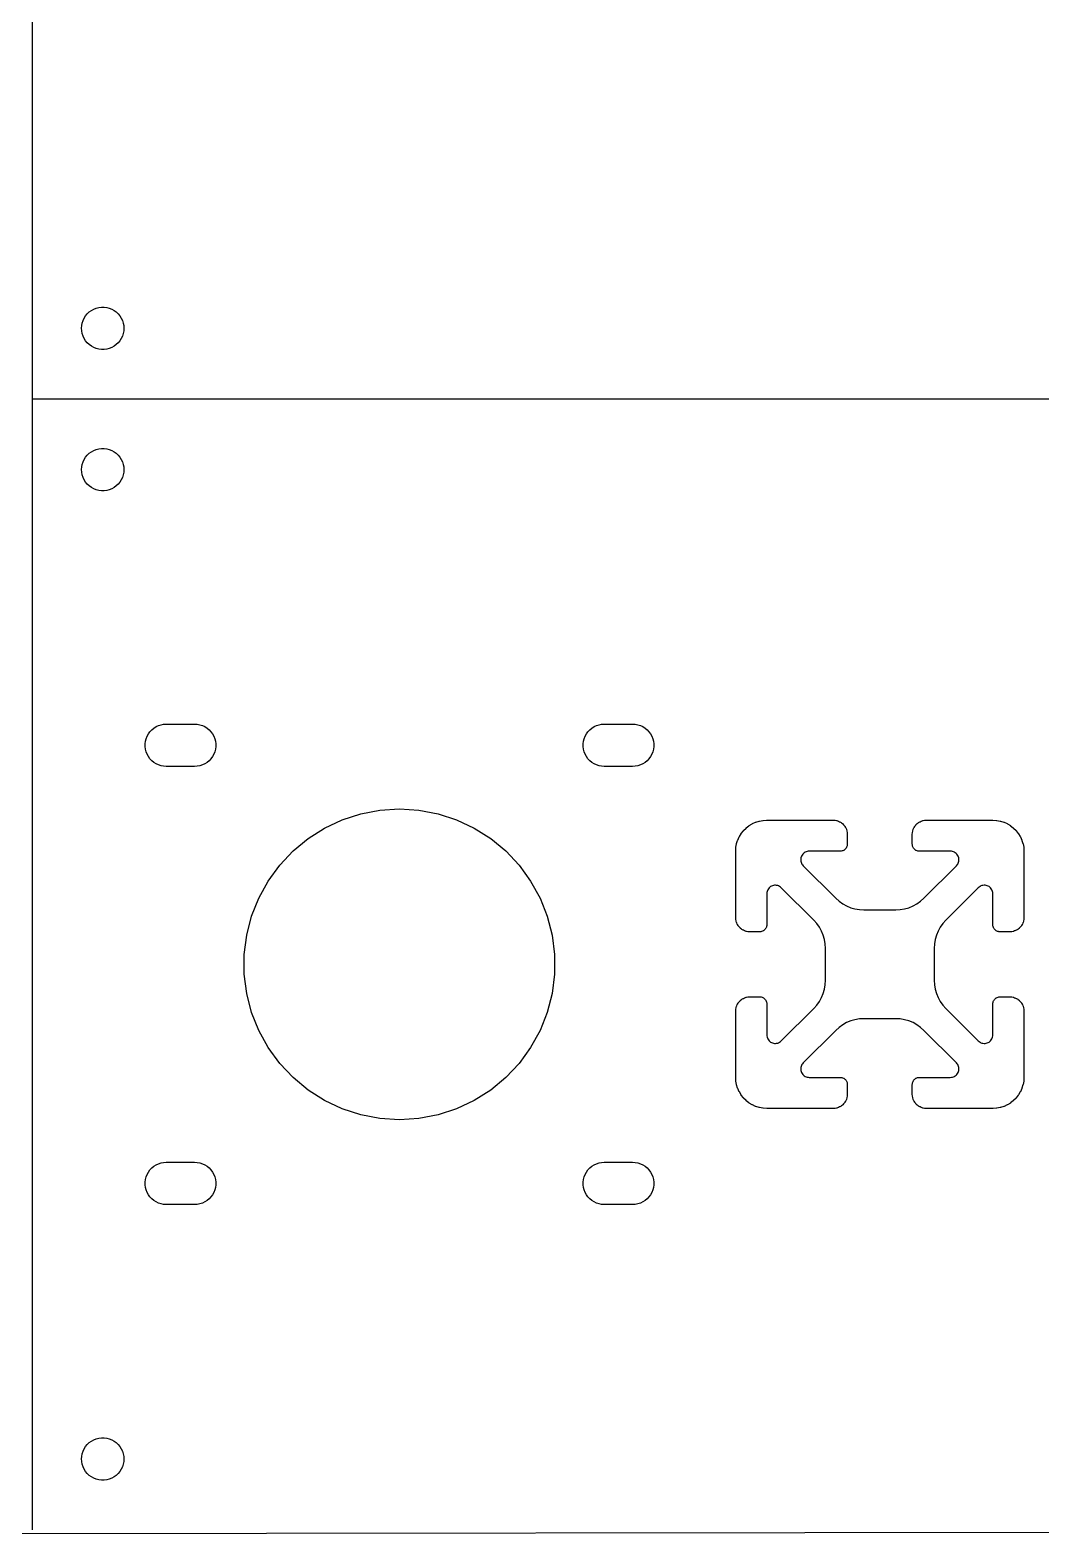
# Model space of a CAD drawing. Extents: x 0 to 490, y 0 to 241.
# Drawn here: x 148.3 to 219.8, y 1.2 to 107.6 of the extents above; entities that cross this region are included whole.
import ezdxf

# ---------------------------------------------------------------- set-up
doc = ezdxf.new("R2010")
doc.units = 0
doc.layers.add('LAYER_1', color=7, linetype='CONTINUOUS')

msp = doc.modelspace()

# ---------------------------------------------------------------- linework, layer by layer
at = {"layer": 'LAYER_1', "color": 7}
for p, q in [((148.423325, 241.478905), (148.423325, 1.478894)), ((152.108823, 87.201489), (152.209825, 87.360606)), ((152.209825, 87.360606), (152.329924, 87.505697)), ((152.329924, 87.505697), (152.467223, 87.6347)), ((152.467223, 87.6347), (152.619623, 87.745388)), ((152.619623, 87.745388), (152.784624, 87.836207)), ((152.784624, 87.836207), (152.959824, 87.905493)), ((152.959824, 87.905493), (153.142225, 87.952313)), ((153.142225, 87.952313), (153.329124, 87.97602)), ((153.329124, 87.975992), (153.517524, 87.975992)), ((153.517524, 87.975992), (153.704423, 87.952285)), ((153.704423, 87.952313), (153.886823, 87.905493)), ((153.886823, 87.905493), (154.062024, 87.836207)), ((154.062024, 87.836207), (154.227025, 87.745388)), ((154.227025, 87.745388), (154.379425, 87.6347)), ((154.379425, 87.6347), (154.516825, 87.505697)), ((154.516825, 87.505697), (154.636823, 87.360606)), ((154.636823, 87.360606), (154.737824, 87.201489)), ((151.923324, 86.478887), (151.935121, 86.666904)), ((151.935124, 86.290899), (151.923327, 86.478887)), ((151.935124, 86.666904), (151.970424, 86.851901)), ((151.970424, 86.105903), (151.935124, 86.290899)), ((151.970424, 86.851901), (152.028624, 87.031112)), ((152.028624, 87.031112), (152.108823, 87.201489)), ((154.737824, 87.201489), (154.818024, 87.031112)), ((154.818024, 87.031112), (154.876223, 86.851901)), ((154.876223, 86.851901), (154.911524, 86.666904)), ((154.911524, 86.290899), (154.876223, 86.105903)), ((154.911524, 86.666904), (154.923321, 86.478887)), ((154.923323, 86.478887), (154.911527, 86.290899)), ((152.028624, 85.926691), (151.970424, 86.105903)), ((152.108823, 85.756314), (152.028624, 85.926691)), ((152.209825, 85.597197), (152.108823, 85.756314)), ((152.329924, 85.452107), (152.209825, 85.597197)), ((152.467223, 85.323103), (152.329924, 85.452107)), ((152.619623, 85.212387), (152.467223, 85.323103)), ((152.784624, 85.121709), (152.619623, 85.212387)), ((152.959824, 85.052311), (152.784624, 85.121709)), ((154.062024, 85.121709), (153.886823, 85.052311)), ((154.227025, 85.212387), (154.062024, 85.121709)), ((154.379425, 85.323103), (154.227025, 85.212387)), ((154.516825, 85.452107), (154.379425, 85.323103)), ((154.636823, 85.597197), (154.516825, 85.452107)), ((154.737824, 85.756314), (154.636823, 85.597197)), ((154.818024, 85.926691), (154.737824, 85.756314)), ((154.876223, 86.105903), (154.818024, 85.926691)), ((153.142225, 85.00549), (152.959824, 85.052311)), ((153.329124, 84.981896), (153.142225, 85.005603)), ((153.517524, 84.981896), (153.329124, 84.981896)), ((153.704423, 85.00549), (153.517524, 84.981783)), ((153.886823, 85.052311), (153.704423, 85.00549)), ((148.423325, 81.478897), (388.423325, 81.478897)), ((152.467223, 77.634698), (152.619623, 77.745397)), ((152.619623, 77.745397), (152.784624, 77.836097)), ((152.784624, 77.836097), (152.959824, 77.905498)), ((152.959824, 77.905498), (153.142225, 77.952297)), ((153.142225, 77.952297), (153.329124, 77.97589)), ((153.329124, 77.975896), (153.517524, 77.975896)), ((153.517524, 77.975896), (153.704423, 77.952302)), ((153.704423, 77.952297), (153.886823, 77.905498)), ((153.886823, 77.905498), (154.062024, 77.836097)), ((154.062024, 77.836097), (154.227025, 77.745397)), ((154.227025, 77.745397), (154.379425, 77.634698)), ((151.923324, 76.478896), (151.935121, 76.666898)), ((151.935124, 76.666898), (151.970424, 76.851898)), ((151.970424, 76.851898), (152.028624, 77.031098)), ((152.028624, 77.031098), (152.108823, 77.201498)), ((152.108823, 77.201498), (152.209825, 77.360598)), ((152.209825, 77.360598), (152.329924, 77.505697)), ((152.329924, 77.505697), (152.467223, 77.634698)), ((154.379425, 77.634698), (154.516825, 77.505697)), ((154.516825, 77.505697), (154.636823, 77.360598)), ((154.636823, 77.360598), (154.737824, 77.201498)), ((154.737824, 77.201498), (154.818024, 77.031098)), ((154.818024, 77.031098), (154.876223, 76.851898)), ((154.876223, 76.851898), (154.911524, 76.666898)), ((154.911524, 76.666898), (154.923321, 76.478896)), ((151.935124, 76.290897), (151.923327, 76.478896)), ((151.970424, 76.105897), (151.935124, 76.290897)), ((152.028624, 75.926697), (151.970424, 76.105897)), ((152.108823, 75.756297), (152.028624, 75.926697)), ((152.209825, 75.597197), (152.108823, 75.756297)), ((152.329924, 75.452098), (152.209825, 75.597197)), ((154.636823, 75.597197), (154.516825, 75.452098)), ((154.737824, 75.756297), (154.636823, 75.597197)), ((154.818024, 75.926697), (154.737824, 75.756297)), ((154.876223, 76.105897), (154.818024, 75.926697)), ((154.911524, 76.290897), (154.876223, 76.105897)), ((154.923323, 76.478896), (154.911527, 76.290897)), ((152.467223, 75.323097), (152.329924, 75.452098)), ((152.619623, 75.212396), (152.467223, 75.323097)), ((152.784624, 75.121596), (152.619623, 75.212396)), ((152.959824, 75.052297), (152.784624, 75.121596)), ((153.142225, 75.005496), (152.959824, 75.052297)), ((153.329124, 74.981798), (153.142225, 75.005504)), ((153.517524, 74.981798), (153.329124, 74.981798)), ((153.704423, 75.005496), (153.517524, 74.981789)), ((153.886823, 75.052297), (153.704423, 75.005496)), ((154.062024, 75.121596), (153.886823, 75.052297)), ((154.227025, 75.212396), (154.062024, 75.121596)), ((154.379425, 75.323097), (154.227025, 75.212396)), ((154.516825, 75.452098), (154.379425, 75.323097)), ((156.496724, 57.442398), (156.566125, 57.617598)), ((156.566125, 57.617598), (156.656823, 57.782597)), ((156.656823, 57.782597), (156.767623, 57.934997)), ((156.767623, 57.934997), (156.896522, 58.072298)), ((156.896522, 58.072298), (157.041624, 58.192398)), ((157.041624, 58.192398), (157.200724, 58.293396)), ((157.200724, 58.293396), (157.371124, 58.373598)), ((157.371124, 58.373598), (157.550324, 58.431798)), ((157.550324, 58.431798), (157.735324, 58.467099)), ((157.735324, 58.467099), (157.923323, 58.478895)), ((157.923323, 58.478898), (159.923325, 58.478898)), ((159.923325, 58.478898), (160.111324, 58.467101)), ((160.111324, 58.467099), (160.296324, 58.431798)), ((160.296324, 58.431798), (160.475524, 58.373598)), ((160.475524, 58.373598), (160.645924, 58.293396)), ((160.645924, 58.293396), (160.805024, 58.192398)), ((160.805024, 58.192398), (160.950123, 58.072298)), ((160.950123, 58.072298), (161.079124, 57.934997)), ((161.079124, 57.934997), (161.189825, 57.782597)), ((161.189825, 57.782597), (161.280625, 57.617598)), ((161.280625, 57.617598), (161.349924, 57.442398)), ((187.496724, 57.442398), (187.566124, 57.617497)), ((187.566124, 57.617497), (187.656824, 57.782597)), ((187.656824, 57.782597), (187.767524, 57.934997)), ((187.767524, 57.934997), (187.896524, 58.072298)), ((187.896524, 58.072298), (188.041624, 58.192398)), ((188.041624, 58.192398), (188.200724, 58.293298)), ((188.200724, 58.293298), (188.371124, 58.373497)), ((188.371124, 58.373497), (188.550324, 58.431798)), ((188.550324, 58.431798), (188.735324, 58.466997)), ((188.735324, 58.466997), (188.923324, 58.478907)), ((188.923324, 58.478898), (190.923324, 58.478898)), ((190.923324, 58.478898), (191.111324, 58.466989)), ((191.111324, 58.466997), (191.296324, 58.431798)), ((191.296324, 58.431798), (191.475524, 58.373497)), ((191.475524, 58.373497), (191.645924, 58.293298)), ((191.645924, 58.293298), (191.805024, 58.192398)), ((191.805024, 58.192398), (191.950124, 58.072298)), ((191.950124, 58.072298), (192.079124, 57.934997)), ((192.079124, 57.934997), (192.189824, 57.782597)), ((192.189824, 57.782597), (192.280524, 57.617497)), ((192.280524, 57.617497), (192.349924, 57.442398)), ((156.426323, 57.073099), (156.449917, 57.259997)), ((156.426323, 56.884698), (156.426323, 57.073099)), ((156.449923, 56.697797), (156.426329, 56.884698)), ((156.449923, 57.259997), (156.496724, 57.442398)), ((156.496724, 56.515396), (156.449923, 56.697797)), ((156.566125, 56.340196), (156.496724, 56.515396)), ((161.349924, 56.515396), (161.280625, 56.340196)), ((161.349924, 57.442398), (161.396725, 57.259997)), ((161.396725, 56.697797), (161.349924, 56.515396)), ((161.420423, 56.884698), (161.396717, 56.697797)), ((161.396725, 57.259997), (161.420432, 57.073099)), ((161.420423, 57.073099), (161.420423, 56.884698)), ((187.426324, 57.073099), (187.449923, 57.259997)), ((187.426324, 56.884698), (187.426324, 57.073099)), ((187.449924, 56.697797), (187.426324, 56.884698)), ((187.449924, 57.259997), (187.496724, 57.442398)), ((187.496724, 56.515396), (187.449924, 56.697797)), ((187.566124, 56.340196), (187.496724, 56.515396)), ((192.349924, 56.515396), (192.280524, 56.340196)), ((192.349924, 57.442398), (192.396724, 57.259997)), ((192.396724, 56.697797), (192.349924, 56.515396)), ((192.396724, 57.259997), (192.420323, 57.073099)), ((192.420324, 56.884698), (192.396724, 56.697797)), ((192.420324, 57.073099), (192.420324, 56.884698)), ((156.656823, 56.175197), (156.566125, 56.340196)), ((156.767623, 56.022797), (156.656823, 56.175197)), ((156.896522, 55.885496), (156.767623, 56.022797)), ((157.041624, 55.765411), (156.896522, 55.885496)), ((157.200724, 55.664403), (157.041624, 55.765411)), ((157.371124, 55.584196), (157.200724, 55.664403)), ((157.550324, 55.526002), (157.371124, 55.584196)), ((157.735324, 55.490696), (157.550324, 55.526002)), ((157.923323, 55.478899), (157.735324, 55.490752)), ((159.923325, 55.478899), (157.923323, 55.478899)), ((160.111324, 55.490696), (159.923325, 55.478842)), ((160.296324, 55.526002), (160.111324, 55.490696)), ((160.475524, 55.584196), (160.296324, 55.526002)), ((160.645924, 55.664403), (160.475524, 55.584196)), ((160.805024, 55.765411), (160.645924, 55.664403)), ((160.950123, 55.885496), (160.805024, 55.765411)), ((161.079124, 56.022797), (160.950123, 55.885496)), ((161.189825, 56.175197), (161.079124, 56.022797)), ((161.280625, 56.340196), (161.189825, 56.175197)), ((187.656824, 56.175197), (187.566124, 56.340196)), ((187.767524, 56.022797), (187.656824, 56.175197)), ((187.896524, 55.885383), (187.767524, 56.022797)), ((188.041624, 55.765411), (187.896524, 55.885383)), ((188.200724, 55.664403), (188.041624, 55.765411)), ((188.371124, 55.584196), (188.200724, 55.664403)), ((188.550324, 55.526002), (188.371124, 55.584196)), ((188.735324, 55.490696), (188.550324, 55.526002)), ((188.923324, 55.478899), (188.735324, 55.490752)), ((190.923324, 55.478899), (188.923324, 55.478899)), ((191.111324, 55.490696), (190.923324, 55.478842)), ((191.296324, 55.526002), (191.111324, 55.490696)), ((191.475524, 55.584196), (191.296324, 55.526002)), ((191.645924, 55.664403), (191.475524, 55.584196)), ((191.805024, 55.765411), (191.645924, 55.664403)), ((191.950124, 55.885383), (191.805024, 55.765411)), ((192.079124, 56.022797), (191.950124, 55.885383)), ((192.189824, 56.175197), (192.079124, 56.022797)), ((192.280524, 56.340196), (192.189824, 56.175197)), ((171.687724, 52.133295), (173.044725, 52.392206)), ((173.044725, 52.392206), (174.423324, 52.478905)), ((174.423324, 52.478905), (175.802025, 52.392206)), ((175.802025, 52.392206), (177.158924, 52.133295)), ((167.957723, 50.378099), (169.124023, 51.118255)), ((169.124023, 51.118255), (170.374025, 51.706406)), ((170.374025, 51.706406), (171.687724, 52.133295)), ((177.158924, 52.133295), (178.472725, 51.706406)), ((178.472725, 51.706406), (179.722625, 51.118227)), ((179.722625, 51.118227), (180.888924, 50.378071)), ((198.784834, 50.946494), (198.955734, 51.11738)), ((198.955734, 51.11738), (198.974194, 51.133749)), ((198.974194, 51.133721), (199.164624, 51.282141)), ((199.164624, 51.282141), (199.183854, 51.295406)), ((199.183854, 51.295406), (199.389904, 51.420402)), ((199.389904, 51.420402), (199.411364, 51.431691)), ((199.411364, 51.431691), (199.632064, 51.531287)), ((199.632064, 51.531287), (199.655243, 51.540036)), ((199.655244, 51.540092), (199.885714, 51.61141)), ((199.885714, 51.61141), (199.908385, 51.617054)), ((199.908384, 51.616998), (200.145694, 51.660884)), ((200.145694, 51.660884), (200.169985, 51.663988)), ((200.169984, 51.663903), (200.411194, 51.678579)), ((200.411194, 51.678494), (205.123524, 51.678494)), ((205.123524, 51.678889), (205.232304, 51.67268)), ((205.232304, 51.672709), (205.256685, 51.669604)), ((205.256684, 51.669689), (205.351414, 51.652191)), ((205.351414, 51.652106), (205.373884, 51.646744)), ((205.373884, 51.646603), (205.465684, 51.618296)), ((205.465684, 51.618296), (205.488874, 51.609547)), ((205.488874, 51.609491), (205.577744, 51.569387)), ((205.577744, 51.569387), (205.599384, 51.558098)), ((205.599384, 51.558098), (205.681414, 51.508286)), ((205.681414, 51.508286), (205.700834, 51.494739)), ((205.700834, 51.494796), (205.777004, 51.435275)), ((205.777004, 51.435275), (205.795214, 51.419188)), ((205.795214, 51.41916), (205.863574, 51.350778)), ((205.863574, 51.350778), (205.879704, 51.332716)), ((205.879704, 51.332574), (205.939274, 51.256403)), ((205.939274, 51.256403), (205.952684, 51.236929)), ((205.952684, 51.236986), (206.002484, 51.154944)), ((206.002484, 51.154944), (206.013874, 51.133213)), ((206.013874, 51.133326), (206.053904, 51.044454)), ((210.792744, 51.044454), (210.832774, 51.133326)), ((210.832774, 51.133326), (210.844164, 51.155057)), ((210.844164, 51.154944), (210.893964, 51.236986)), ((210.893964, 51.236986), (210.907374, 51.256459)), ((210.907374, 51.256403), (210.966944, 51.332574)), ((210.966944, 51.332574), (210.983074, 51.350637)), ((210.983074, 51.350778), (211.051434, 51.41916)), ((211.051434, 51.41916), (211.069644, 51.435247)), ((211.069644, 51.435275), (211.145814, 51.494796)), ((211.145814, 51.494796), (211.165234, 51.508342)), ((211.165234, 51.508286), (211.247264, 51.558098)), ((211.247264, 51.558098), (211.268905, 51.569387)), ((211.268904, 51.569387), (211.357774, 51.609491)), ((211.357774, 51.609491), (211.380964, 51.61824)), ((211.380964, 51.618296), (211.472764, 51.646603)), ((211.472764, 51.646603), (211.495234, 51.651965)), ((211.495234, 51.652106), (211.589964, 51.669604)), ((211.589964, 51.669689), (211.614345, 51.672793)), ((211.614344, 51.672709), (211.711024, 51.678353)), ((211.711024, 51.678494), (216.423324, 51.678494)), ((216.423324, 51.678889), (216.676664, 51.663932)), ((216.676664, 51.663903), (216.700955, 51.660799)), ((216.700954, 51.660884), (216.938264, 51.616998)), ((216.938264, 51.616998), (216.960935, 51.611354)), ((216.960934, 51.61141), (217.191404, 51.540092)), ((217.191404, 51.540092), (217.214583, 51.531344)), ((217.214584, 51.531287), (217.435284, 51.431691)), ((217.435284, 51.431691), (217.456744, 51.420402)), ((217.456744, 51.420402), (217.662794, 51.295406)), ((217.662794, 51.295406), (217.682024, 51.282141)), ((217.682024, 51.282141), (217.872454, 51.133721)), ((217.872454, 51.133721), (217.890914, 51.117352)), ((217.890914, 51.11738), (218.061814, 50.946494)), ((166.893325, 49.497537), (167.957723, 50.378099)), ((180.888924, 50.378071), (181.953324, 49.497537)), ((198.285224, 49.993825), (198.290823, 50.016403)), ((198.290824, 50.016516), (198.362124, 50.246978)), ((198.362124, 50.246978), (198.370923, 50.270121)), ((198.370924, 50.270149), (198.470524, 50.490847)), ((198.470524, 50.490847), (198.481824, 50.512296)), ((198.481824, 50.512324), (198.606824, 50.718374)), ((198.606824, 50.718374), (198.620074, 50.737565)), ((198.620074, 50.737594), (198.768504, 50.928037)), ((198.768504, 50.928037), (198.784833, 50.946382)), ((206.053904, 51.044454), (206.062684, 51.021312)), ((206.062684, 51.021255), (206.091004, 50.929448)), ((206.091004, 50.929448), (206.096524, 50.90687)), ((206.096524, 50.906983), (206.114104, 50.81227)), ((206.114104, 50.81227), (206.117094, 50.787998)), ((206.117094, 50.787886), (206.122954, 50.691196)), ((206.122954, 50.691196), (206.123324, 49.978896)), ((210.723614, 49.968115), (210.723323, 50.679089)), ((210.723324, 50.679089), (210.729554, 50.787886)), ((210.729554, 50.787886), (210.732544, 50.812157)), ((210.732544, 50.81227), (210.750124, 50.906983)), ((210.750124, 50.906983), (210.755644, 50.929561)), ((210.755644, 50.929448), (210.783964, 51.021255)), ((210.783964, 51.021255), (210.792744, 51.044397)), ((218.061814, 50.946494), (218.078143, 50.92815)), ((218.078144, 50.928037), (218.226574, 50.737594)), ((218.226574, 50.737594), (218.239824, 50.718402)), ((218.239824, 50.718374), (218.364824, 50.512324)), ((218.364824, 50.512324), (218.376124, 50.490875)), ((218.376124, 50.490847), (218.475724, 50.270149)), ((218.475724, 50.270149), (218.484523, 50.247007)), ((218.484524, 50.246978), (218.555824, 50.016516)), ((218.555824, 50.016516), (218.561423, 49.993938)), ((165.947725, 48.490568), (166.893325, 49.497537)), ((181.953324, 49.497537), (182.898924, 48.49054)), ((198.223324, 49.478911), (198.238324, 49.732233)), ((198.223724, 44.76659), (198.223329, 49.478911)), ((198.238324, 49.732233), (198.241324, 49.756504)), ((198.241324, 49.756533), (198.285224, 49.993825)), ((202.840334, 49.002943), (202.830095, 48.929001)), ((202.859784, 49.073527), (202.840333, 49.002943)), ((202.888474, 49.141909), (202.859784, 49.073527)), ((202.925114, 49.207159), (202.888474, 49.141909)), ((202.969424, 49.265974), (202.925114, 49.207159)), ((203.020904, 49.319681), (202.969424, 49.265974)), ((203.079024, 49.366756), (203.020904, 49.319681)), ((203.142244, 49.406464), (203.079024, 49.366756)), ((203.209284, 49.437791), (203.142244, 49.406464)), ((203.280184, 49.460453), (203.209284, 49.437876)), ((203.353344, 49.474339), (203.280184, 49.46051)), ((203.433184, 49.479108), (203.353344, 49.47431)), ((205.634304, 49.47939), (203.433184, 49.47939)), ((205.670444, 49.481338), (205.634304, 49.478516)), ((205.697834, 49.484724), (205.670444, 49.481338)), ((205.753254, 49.496606), (205.697834, 49.484753)), ((205.810694, 49.515628), (205.753254, 49.496719)), ((205.843904, 49.530275), (205.810694, 49.5156)), ((205.867674, 49.542749), (205.843904, 49.530332)), ((205.915134, 49.573116), (205.867674, 49.542749)), ((205.944424, 49.595581), (205.915134, 49.573004)), ((205.989544, 49.638253), (205.944424, 49.595581)), ((206.027284, 49.683719), (205.989544, 49.638253)), ((206.042554, 49.705874), (206.027284, 49.68386)), ((206.072124, 49.758508), (206.042554, 49.705874)), ((206.094584, 49.812497), (206.072124, 49.758508)), ((206.111054, 49.86945), (206.094584, 49.812497)), ((206.117884, 49.905574), (206.111054, 49.86945)), ((206.121074, 49.93199), (206.117884, 49.905461)), ((206.123324, 49.978896), (206.121075, 49.93199)), ((210.725574, 49.93199), (210.723615, 49.968115)), ((210.728764, 49.905574), (210.725574, 49.932103)), ((210.741314, 49.846674), (210.728764, 49.905574)), ((210.759874, 49.791726), (210.741314, 49.846674)), ((210.785534, 49.737144), (210.759874, 49.791726)), ((210.804094, 49.705874), (210.785534, 49.737144)), ((210.819364, 49.683719), (210.804094, 49.705733)), ((210.857104, 49.638253), (210.819364, 49.683719)), ((210.902224, 49.595581), (210.857104, 49.638253)), ((210.948704, 49.56132), (210.902224, 49.595581)), ((210.978974, 49.542749), (210.948704, 49.561376)), ((211.002744, 49.530275), (210.978974, 49.542693)), ((211.058244, 49.507359), (211.002744, 49.530219)), ((211.113664, 49.491554), (211.058244, 49.507359)), ((211.148814, 49.484724), (211.113664, 49.491498)), ((211.176204, 49.481338), (211.148814, 49.484724)), ((211.223124, 49.479108), (211.176204, 49.48193)), ((213.413464, 49.479108), (211.223124, 49.479108)), ((213.493304, 49.474339), (213.413464, 49.479136)), ((213.566464, 49.460453), (213.493304, 49.474282)), ((213.637364, 49.437791), (213.566464, 49.460369)), ((213.704404, 49.406464), (213.637364, 49.437791)), ((213.767624, 49.366756), (213.704404, 49.406464)), ((213.825744, 49.319681), (213.767624, 49.366756)), ((213.877224, 49.265974), (213.825744, 49.319681)), ((213.921534, 49.207159), (213.877224, 49.265974)), ((213.958174, 49.141909), (213.921534, 49.207159)), ((213.986864, 49.073527), (213.958174, 49.141909)), ((214.006314, 49.002943), (213.986863, 49.073527)), ((214.016554, 48.929001), (214.006315, 49.002943)), ((218.561424, 49.993825), (218.605324, 49.756533)), ((218.605324, 49.756533), (218.608324, 49.732262)), ((218.608324, 49.732233), (218.622923, 49.491018)), ((218.622924, 49.491018), (218.623319, 44.778697)), ((165.135724, 47.372997), (165.947725, 48.490568)), ((182.898924, 48.49054), (183.710924, 47.372968)), ((202.828594, 48.853873), (202.835903, 48.7801)), ((202.830094, 48.929001), (202.828598, 48.853873)), ((202.835904, 48.7801), (202.852614, 48.708218)), ((202.852614, 48.708218), (202.878175, 48.63882)), ((202.878174, 48.63882), (202.912934, 48.57151)), ((202.912934, 48.57151), (202.954774, 48.509844)), ((202.954774, 48.509844), (203.007734, 48.449787)), ((203.007734, 48.449787), (205.304714, 46.152809)), ((211.541934, 46.152809), (213.838914, 48.449787)), ((213.838914, 48.449787), (213.891874, 48.509844)), ((213.891874, 48.509844), (213.933714, 48.57151)), ((213.933714, 48.57151), (213.968474, 48.63882)), ((213.968474, 48.63882), (213.994035, 48.708218)), ((213.994034, 48.708218), (214.010744, 48.7801)), ((214.010744, 48.7801), (214.018053, 48.853873)), ((214.018054, 48.853873), (214.016558, 48.929001)), ((164.470224, 46.162461), (165.135724, 47.372997)), ((183.710924, 47.372968), (184.376424, 46.162461)), ((200.535464, 46.8232), (200.495754, 46.759982)), ((200.582554, 46.881309), (200.535464, 46.8232)), ((200.636234, 46.932786), (200.582554, 46.881309)), ((200.695064, 46.977095), (200.636234, 46.932786)), ((200.760304, 47.013756), (200.695064, 46.977095)), ((200.827754, 47.042035), (200.760304, 47.013756)), ((200.899354, 47.061028), (200.827754, 47.042119)), ((200.974194, 47.072148), (200.899354, 47.061141)), ((201.048344, 47.073615), (200.974194, 47.070793)), ((201.122114, 47.066306), (201.048344, 47.073644)), ((201.194014, 47.049598), (201.122114, 47.066249)), ((201.263394, 47.024057), (201.194014, 47.049739)), ((201.330704, 46.989287), (201.263394, 47.024057)), ((201.392364, 46.947434), (201.330704, 46.989287)), ((201.452434, 46.894489), (201.392364, 46.947434)), ((203.749424, 44.59751), (201.452434, 46.894489)), ((215.394214, 46.894489), (213.097224, 44.59751)), ((215.454284, 46.947434), (215.394214, 46.894489)), ((215.515944, 46.989287), (215.454284, 46.947434)), ((215.583254, 47.024057), (215.515944, 46.989287)), ((215.652634, 47.049598), (215.583254, 47.023916)), ((215.724534, 47.066306), (215.652634, 47.049655)), ((215.798304, 47.073615), (215.724534, 47.066278)), ((215.872454, 47.072148), (215.798304, 47.07497)), ((215.947294, 47.061028), (215.872454, 47.072035)), ((216.018894, 47.042035), (215.947294, 47.060944)), ((216.086344, 47.013756), (216.018894, 47.042035)), ((216.151584, 46.977095), (216.086344, 47.013756)), ((216.210414, 46.932786), (216.151584, 46.977095)), ((216.264094, 46.881309), (216.210414, 46.932786)), ((216.311184, 46.8232), (216.264094, 46.881309)), ((216.350894, 46.759982), (216.311184, 46.8232)), ((163.961724, 44.878096), (164.470224, 46.162461)), ((184.376424, 46.162461), (184.884924, 44.878068)), ((200.427874, 46.54888), (200.423124, 46.469039)), ((200.423124, 46.469039), (200.423124, 44.278684)), ((200.441774, 46.622032), (200.427874, 46.54888)), ((200.464434, 46.692926), (200.441774, 46.622032)), ((200.495754, 46.759982), (200.464434, 46.692926)), ((205.304714, 46.152809), (205.543334, 45.940154)), ((205.543334, 45.940154), (205.799534, 45.757839)), ((205.799534, 45.757839), (206.073564, 45.606709)), ((210.773084, 45.606709), (211.047114, 45.757839)), ((211.047114, 45.757839), (211.303314, 45.940154)), ((211.303314, 45.940154), (211.541934, 46.152809)), ((216.382214, 46.692926), (216.350894, 46.759982)), ((216.404874, 46.622032), (216.382214, 46.692926)), ((216.418774, 46.54888), (216.404874, 46.622032)), ((216.423524, 46.469039), (216.418774, 46.54888)), ((216.423814, 44.267903), (216.423532, 46.469039)), ((163.618223, 43.54008), (163.961724, 44.878096)), ((184.884924, 44.878068), (185.228424, 43.54008)), ((198.229524, 44.669929), (198.223724, 44.76659)), ((206.073564, 45.606709), (206.364284, 45.486398)), ((206.364284, 45.486398), (206.666294, 45.399727)), ((206.666294, 45.399727), (206.975034, 45.346895)), ((206.975034, 45.346895), (207.294064, 45.329397)), ((207.294064, 45.329284), (209.552584, 45.329284)), ((209.552584, 45.329284), (209.871614, 45.346782)), ((209.871614, 45.346895), (210.180354, 45.399727)), ((210.180354, 45.399727), (210.482364, 45.486398)), ((210.482364, 45.486398), (210.773084, 45.606709)), ((218.623324, 44.778697), (218.617123, 44.669929)), ((198.232524, 44.645545), (198.229524, 44.669816)), ((198.250124, 44.550803), (198.232524, 44.645545)), ((198.255624, 44.528338), (198.250123, 44.550916)), ((198.283924, 44.436531), (198.255624, 44.528338)), ((198.292724, 44.41336), (198.283924, 44.436503)), ((198.332824, 44.324489), (198.292724, 44.41336)), ((198.344124, 44.302842), (198.332823, 44.324573)), ((198.393924, 44.2208), (198.344124, 44.302842)), ((198.407424, 44.201383), (198.393925, 44.220857)), ((198.466944, 44.125212), (198.407424, 44.201383)), ((198.483074, 44.107008), (198.466945, 44.12507)), ((198.551434, 44.038654), (198.483074, 44.107008)), ((198.569644, 44.022511), (198.551435, 44.038598)), ((198.645814, 43.962934), (198.569644, 44.022511)), ((198.665234, 43.949528), (198.645814, 43.962793)), ((198.747264, 43.899744), (198.665234, 43.949528)), ((198.768904, 43.888342), (198.747263, 43.899631)), ((198.857774, 43.848323), (198.768904, 43.888342)), ((198.880964, 43.839546), (198.857773, 43.848295)), ((198.972764, 43.811211), (198.880964, 43.839546)), ((198.995234, 43.805708), (198.972763, 43.811352)), ((199.089964, 43.788125), (198.995234, 43.805623)), ((199.114344, 43.785134), (199.089962, 43.788238)), ((199.223124, 43.778897), (199.114344, 43.785106)), ((199.934114, 43.779179), (199.223124, 43.778897)), ((199.970244, 43.781154), (199.934114, 43.778332)), ((199.996644, 43.784344), (199.970245, 43.781239)), ((200.055554, 43.796874), (199.996644, 43.784456)), ((200.110504, 43.815444), (200.055554, 43.796818)), ((200.165084, 43.841098), (200.110504, 43.815416)), ((200.196334, 43.859669), (200.165084, 43.841042)), ((200.218504, 43.874937), (200.196332, 43.859697)), ((200.263964, 43.91267), (200.218504, 43.874937)), ((200.306654, 43.957797), (200.263964, 43.91267)), ((200.340914, 44.004279), (200.306654, 43.957797)), ((200.359464, 44.034534), (200.340913, 44.004279)), ((200.371934, 44.058325), (200.359465, 44.034618)), ((200.394864, 44.11381), (200.371933, 44.058325)), ((200.410664, 44.169238), (200.394865, 44.11381)), ((200.417494, 44.204375), (200.410664, 44.169238)), ((200.420884, 44.231779), (200.417494, 44.204403)), ((200.423124, 44.278684), (200.420894, 44.231779)), ((203.962054, 44.358892), (203.749424, 44.59751)), ((204.144394, 44.10269), (203.962054, 44.358892)), ((204.295514, 43.828652), (204.144394, 44.10269)), ((204.415814, 43.537935), (204.295514, 43.828652)), ((212.551134, 43.828652), (212.430834, 43.537935)), ((212.702254, 44.10269), (212.551134, 43.828652)), ((212.884594, 44.358892), (212.702254, 44.10269)), ((213.097224, 44.59751), (212.884594, 44.358892)), ((216.425764, 44.231779), (216.423816, 44.267903)), ((216.429154, 44.204375), (216.425764, 44.23175)), ((216.441044, 44.148975), (216.429154, 44.204375)), ((216.460064, 44.091514), (216.441045, 44.148975)), ((216.474714, 44.058325), (216.460064, 44.091514)), ((216.487184, 44.034534), (216.474715, 44.05824)), ((216.517534, 43.987092), (216.487184, 44.034534)), ((216.539994, 43.957797), (216.517534, 43.987092)), ((216.582684, 43.91267), (216.539994, 43.957797)), ((216.628144, 43.874937), (216.582684, 43.91267)), ((216.650314, 43.859669), (216.628142, 43.874909)), ((216.702944, 43.830092), (216.650314, 43.859669)), ((216.756914, 43.807627), (216.702944, 43.830205)), ((216.813874, 43.791173), (216.756914, 43.807542)), ((216.850004, 43.784344), (216.813874, 43.791117)), ((216.876404, 43.781154), (216.850005, 43.784259)), ((216.923324, 43.778897), (216.876404, 43.781719)), ((217.635624, 43.779264), (216.923324, 43.779264)), ((217.732304, 43.785134), (217.635624, 43.779207)), ((217.756684, 43.788125), (217.732303, 43.785021)), ((217.851414, 43.805708), (217.756684, 43.78821)), ((217.873884, 43.811211), (217.851413, 43.805567)), ((217.965684, 43.839546), (217.873884, 43.811211)), ((217.988874, 43.848323), (217.965684, 43.839574)), ((218.077744, 43.888342), (217.988874, 43.848323)), ((218.099384, 43.899744), (218.077743, 43.888455)), ((218.181414, 43.949528), (218.099384, 43.899744)), ((218.200834, 43.962934), (218.181414, 43.949669)), ((218.277004, 44.022511), (218.200834, 43.962934)), ((218.295214, 44.038654), (218.277005, 44.022567)), ((218.363574, 44.107008), (218.295214, 44.038654)), ((218.379704, 44.125212), (218.363575, 44.107149)), ((218.439224, 44.201383), (218.379704, 44.125212)), ((218.452724, 44.2208), (218.439225, 44.201327)), ((218.502524, 44.302842), (218.452724, 44.2208)), ((218.513824, 44.324489), (218.502524, 44.302758)), ((218.553924, 44.41336), (218.513824, 44.324489)), ((218.562724, 44.436531), (218.553924, 44.413389)), ((218.591024, 44.528338), (218.562724, 44.436531)), ((218.596524, 44.550803), (218.591023, 44.528225)), ((218.614124, 44.645545), (218.596524, 44.550803)), ((218.617124, 44.669929), (218.614124, 44.645658)), ((163.445023, 42.169581), (163.618223, 43.54008)), ((185.228424, 43.54008), (185.401624, 42.169581)), ((204.502484, 43.235929), (204.415814, 43.537935)), ((204.555314, 42.927178), (204.502484, 43.235929)), ((204.572934, 42.608154), (204.555315, 42.927178)), ((204.572934, 40.349643), (204.572934, 42.608154)), ((212.273714, 42.608154), (212.273714, 40.349643)), ((212.291334, 42.927178), (212.273715, 42.608154)), ((212.344164, 43.235929), (212.291334, 42.927178)), ((212.430834, 43.537935), (212.344164, 43.235929)), ((163.445023, 40.788216), (163.445023, 42.169581)), ((185.401624, 42.169581), (185.401624, 40.788216)), ((163.618223, 39.417717), (163.445023, 40.788216)), ((185.401624, 40.788216), (185.228424, 39.417717)), ((163.961724, 38.079729), (163.618223, 39.417717)), ((185.228424, 39.417717), (184.884924, 38.079701)), ((204.295514, 39.129144), (204.415814, 39.419862)), ((204.415814, 39.419862), (204.502484, 39.721868)), ((204.502484, 39.721868), (204.555314, 40.030619)), ((204.555314, 40.030619), (204.572933, 40.349643)), ((212.273714, 40.349643), (212.291333, 40.030619)), ((212.291334, 40.030619), (212.344164, 39.721868)), ((212.344164, 39.721868), (212.430834, 39.419862)), ((212.430834, 39.419862), (212.551134, 39.129144)), ((198.229524, 38.287868), (198.232524, 38.312139)), ((198.232524, 38.312252), (198.250123, 38.406994)), ((198.250124, 38.406994), (198.255624, 38.429572)), ((198.255624, 38.429459), (198.283924, 38.521266)), ((198.283924, 38.521266), (198.292723, 38.544408)), ((198.292724, 38.544436), (198.332824, 38.633308)), ((198.332824, 38.633308), (198.344124, 38.655039)), ((198.344124, 38.654955), (198.393924, 38.736997)), ((198.393924, 38.736997), (198.407422, 38.75647)), ((198.407424, 38.756414), (198.466944, 38.832585)), ((198.466944, 38.832585), (198.483073, 38.850648)), ((198.483074, 38.850789), (198.551434, 38.919143)), ((198.551434, 38.919143), (198.569643, 38.93523)), ((198.569644, 38.935286), (198.645814, 38.994835)), ((198.645814, 38.994835), (198.665234, 39.008382)), ((198.665234, 39.008269), (198.747264, 39.058053)), ((198.747264, 39.058053), (198.768905, 39.069342)), ((198.768904, 39.069454), (198.857774, 39.109474)), ((198.857774, 39.109474), (198.880964, 39.118222)), ((198.880964, 39.118251), (198.972764, 39.146586)), ((198.972764, 39.146586), (198.995234, 39.151948)), ((198.995234, 39.152089), (199.089964, 39.169587)), ((199.089964, 39.169672), (199.114345, 39.172776)), ((199.114344, 39.172663), (199.211024, 39.17859)), ((199.211024, 39.178533), (199.923324, 39.178533)), ((199.923324, 39.1789), (199.970244, 39.176078)), ((199.970244, 39.176642), (199.996643, 39.173538)), ((199.996644, 39.173453), (200.032774, 39.16668)), ((200.032774, 39.166624), (200.089734, 39.150255)), ((200.089734, 39.15017), (200.143704, 39.127592)), ((200.143704, 39.127705), (200.196334, 39.098128)), ((200.196334, 39.098128), (200.218505, 39.082888)), ((200.218504, 39.08286), (200.263964, 39.045127)), ((200.263964, 39.045127), (200.306654, 39)), ((200.306654, 39), (200.329113, 38.970705)), ((200.329114, 38.970705), (200.359464, 38.923235)), ((200.359464, 38.923235), (200.371932, 38.899528)), ((200.371934, 38.899472), (200.386584, 38.866254)), ((200.386584, 38.866254), (200.405603, 38.808822)), ((200.405604, 38.808822), (200.417494, 38.753394)), ((200.417494, 38.753394), (200.420883, 38.726018)), ((200.420884, 38.726018), (200.422831, 38.689866)), ((200.422834, 38.689866), (200.423116, 36.488758)), ((201.452434, 36.063308), (203.749424, 38.360286)), ((203.749424, 38.360286), (203.962054, 38.598905)), ((203.962054, 38.598905), (204.144394, 38.855107)), ((204.144394, 38.855107), (204.295514, 39.129144)), ((212.551134, 39.129144), (212.702254, 38.855107)), ((212.702254, 38.855107), (212.884594, 38.598905)), ((212.884594, 38.598905), (213.097224, 38.360286)), ((213.097224, 38.360286), (215.394214, 36.063308)), ((216.423524, 38.679085), (216.425753, 38.726018)), ((216.423524, 36.488758), (216.423524, 38.679085)), ((216.425764, 38.726018), (216.429153, 38.753394)), ((216.429154, 38.753394), (216.435983, 38.788559)), ((216.435984, 38.788559), (216.451783, 38.843987)), ((216.451784, 38.843987), (216.474714, 38.899472)), ((216.474714, 38.899472), (216.487182, 38.923179)), ((216.487184, 38.923235), (216.505734, 38.953518)), ((216.505734, 38.953518), (216.539994, 39)), ((216.539994, 39), (216.582684, 39.045127)), ((216.582684, 39.045127), (216.628144, 39.08286)), ((216.628144, 39.08286), (216.650315, 39.0981)), ((216.650314, 39.098128), (216.681564, 39.116755)), ((216.681564, 39.116698), (216.736144, 39.142381)), ((216.736144, 39.142352), (216.791094, 39.160979)), ((216.791094, 39.160894), (216.850004, 39.173312)), ((216.850004, 39.173453), (216.876403, 39.176558)), ((216.876404, 39.176642), (216.912534, 39.179465)), ((216.912534, 39.178618), (217.623524, 39.1789)), ((217.623524, 39.1789), (217.732304, 39.172691)), ((217.732304, 39.172663), (217.756685, 39.169559)), ((217.756684, 39.169672), (217.851414, 39.152174)), ((217.851414, 39.152089), (217.873884, 39.146727)), ((217.873884, 39.146586), (217.965684, 39.118251)), ((217.965684, 39.118251), (217.988874, 39.109502)), ((217.988874, 39.109474), (218.077744, 39.069454)), ((218.077744, 39.069454), (218.099385, 39.058166)), ((218.099384, 39.058053), (218.181414, 39.008269)), ((218.181414, 39.008269), (218.200833, 38.994722)), ((218.200834, 38.994835), (218.277004, 38.935286)), ((218.277004, 38.935286), (218.295213, 38.919199)), ((218.295214, 38.919143), (218.363574, 38.850789)), ((218.363574, 38.850789), (218.379703, 38.832726)), ((218.379704, 38.832585), (218.439224, 38.756414)), ((218.439224, 38.756414), (218.452722, 38.73694)), ((218.452724, 38.736997), (218.502524, 38.654955)), ((218.502524, 38.654955), (218.513824, 38.633224)), ((218.513824, 38.633308), (218.553924, 38.544436)), ((218.553924, 38.544436), (218.562723, 38.521294)), ((218.562724, 38.521266), (218.591024, 38.429459)), ((218.591024, 38.429459), (218.596524, 38.406881)), ((218.596524, 38.406994), (218.614123, 38.312252)), ((218.614124, 38.312252), (218.617124, 38.287981)), ((164.470224, 36.795336), (163.961724, 38.079729)), ((184.884924, 38.079701), (184.376424, 36.795336)), ((198.223324, 38.1791), (198.229524, 38.287868)), ((198.223724, 33.466779), (198.223329, 38.1791)), ((206.073564, 37.351088), (205.799534, 37.199958)), ((206.364284, 37.471399), (206.073564, 37.351088)), ((206.666294, 37.55807), (206.364284, 37.471399)), ((206.975034, 37.610874), (206.666294, 37.55807)), ((207.294064, 37.628512), (206.975034, 37.611015)), ((209.552584, 37.628512), (207.294064, 37.628512)), ((209.871614, 37.610874), (209.552584, 37.628371)), ((210.180354, 37.55807), (209.871614, 37.610874)), ((210.482364, 37.471399), (210.180354, 37.55807)), ((210.773084, 37.351088), (210.482364, 37.471399)), ((211.047114, 37.199958), (210.773084, 37.351088)), ((218.617124, 38.287868), (218.622923, 38.191207)), ((218.622924, 38.191207), (218.623319, 33.478886)), ((165.135724, 35.584828), (164.470224, 36.795336)), ((184.376424, 36.795336), (183.710924, 35.5848)), ((200.423124, 36.488758), (200.427874, 36.408917)), ((200.427874, 36.408917), (200.441773, 36.335765)), ((200.441774, 36.335765), (200.464433, 36.264843)), ((200.464434, 36.264843), (200.495754, 36.197815)), ((200.495754, 36.197815), (200.535464, 36.134597)), ((205.304714, 36.804988), (203.007734, 34.50801)), ((205.543334, 37.017614), (205.304714, 36.804988)), ((205.799534, 37.199958), (205.543334, 37.017614)), ((211.303314, 37.017614), (211.047114, 37.199958)), ((211.541934, 36.804988), (211.303314, 37.017614)), ((213.838914, 34.50801), (211.541934, 36.804988)), ((216.311184, 36.134597), (216.350894, 36.197815)), ((216.350894, 36.197815), (216.382214, 36.264843)), ((216.382214, 36.264843), (216.404873, 36.335765)), ((216.404874, 36.335765), (216.418773, 36.408917)), ((216.418774, 36.408917), (216.423524, 36.488758)), ((165.947725, 34.467257), (165.135724, 35.584828)), ((183.710924, 35.5848), (182.898924, 34.467228)), ((200.535464, 36.134597), (200.582554, 36.076488)), ((200.582554, 36.076488), (200.636234, 36.02501)), ((200.636234, 36.02501), (200.695064, 35.980673)), ((200.695064, 35.980673), (200.760304, 35.944041)), ((200.760304, 35.944041), (200.827754, 35.915762)), ((200.827754, 35.915762), (200.899354, 35.896853)), ((200.899354, 35.896769), (200.974194, 35.885762)), ((200.974194, 35.885649), (201.048344, 35.882827)), ((201.048344, 35.884153), (201.122114, 35.891491)), ((201.122114, 35.891463), (201.194014, 35.908114)), ((201.194014, 35.908199), (201.263394, 35.933881)), ((201.263394, 35.93374), (201.330704, 35.96851)), ((201.330704, 35.96851), (201.392364, 36.010335)), ((201.392364, 36.010335), (201.452434, 36.063308)), ((215.394214, 36.063308), (215.454284, 36.010335)), ((215.454284, 36.010335), (215.515944, 35.96851)), ((215.515944, 35.96851), (215.583254, 35.93374)), ((215.583254, 35.93374), (215.652634, 35.908058)), ((215.652634, 35.908199), (215.724534, 35.891548)), ((215.724534, 35.891463), (215.798304, 35.884125)), ((215.798304, 35.884153), (215.872454, 35.886976)), ((215.872454, 35.885649), (215.947294, 35.896656)), ((215.947294, 35.896769), (216.018894, 35.915678)), ((216.018894, 35.915762), (216.086344, 35.944041)), ((216.086344, 35.944041), (216.151584, 35.980673)), ((216.151584, 35.980673), (216.210414, 36.02501)), ((216.210414, 36.02501), (216.264094, 36.076488)), ((216.264094, 36.076488), (216.311184, 36.134597)), ((166.893325, 33.46026), (165.947725, 34.467257)), ((182.898924, 34.467228), (181.953324, 33.46026)), ((202.835904, 34.177697), (202.828594, 34.103924)), ((202.828594, 34.103924), (202.83009, 34.028796)), ((202.852614, 34.249579), (202.835903, 34.177697)), ((202.878174, 34.318977), (202.852613, 34.249579)), ((202.912934, 34.386287), (202.878174, 34.318977)), ((202.954774, 34.447924), (202.912934, 34.386287)), ((203.007734, 34.50801), (202.954774, 34.447924)), ((213.891874, 34.447924), (213.838914, 34.50801)), ((213.933714, 34.386287), (213.891874, 34.447924)), ((213.968474, 34.318977), (213.933714, 34.386287)), ((213.994034, 34.249579), (213.968473, 34.318977)), ((214.010744, 34.177697), (213.994033, 34.249579)), ((214.018054, 34.103924), (214.010744, 34.177697)), ((214.016554, 34.028796), (214.018049, 34.103924)), ((167.957723, 32.579726), (166.893325, 33.46026)), ((181.953324, 33.46026), (180.888924, 32.579698)), ((198.238324, 33.225564), (198.223724, 33.466779)), ((198.241324, 33.201264), (198.238324, 33.225535)), ((198.285224, 32.963944), (198.241324, 33.201264)), ((202.830094, 34.028796), (202.840333, 33.954854)), ((202.840334, 33.954854), (202.859784, 33.88427)), ((202.859784, 33.88427), (202.888474, 33.815888)), ((202.888474, 33.815888), (202.925114, 33.750638)), ((202.925114, 33.750638), (202.969424, 33.691795)), ((202.969424, 33.691795), (203.020904, 33.638116)), ((203.020904, 33.638116), (203.079024, 33.591041)), ((203.079024, 33.591041), (203.142244, 33.551333)), ((203.142244, 33.551333), (203.209284, 33.520006)), ((203.209284, 33.520006), (203.280184, 33.497428)), ((203.280184, 33.497344), (203.353344, 33.483515)), ((203.353344, 33.483458), (203.433184, 33.47866)), ((203.433184, 33.478689), (205.623524, 33.478689)), ((205.623524, 33.478689), (205.670444, 33.475866)), ((205.670444, 33.476459), (205.697834, 33.473072)), ((205.697834, 33.473072), (205.732984, 33.466299)), ((205.732984, 33.466243), (205.788404, 33.450438)), ((205.788404, 33.450438), (205.843904, 33.427578)), ((205.843904, 33.427494), (205.867674, 33.415076)), ((205.867674, 33.415048), (205.897944, 33.396421)), ((205.897944, 33.396477), (205.944424, 33.362216)), ((205.944424, 33.362216), (205.989544, 33.319544)), ((205.989544, 33.319544), (206.027284, 33.274078)), ((206.027284, 33.274078), (206.042554, 33.251782)), ((206.042554, 33.251895), (206.061114, 33.220653)), ((206.061114, 33.220653), (206.086774, 33.166071)), ((206.086774, 33.166071), (206.105334, 33.111122)), ((206.105334, 33.111122), (206.117884, 33.052223)), ((206.117884, 33.052223), (206.121074, 33.025694)), ((206.121074, 33.025807), (206.123032, 32.989682)), ((206.123034, 32.989682), (206.123324, 32.278708)), ((210.723324, 32.978901), (210.725573, 33.025807)), ((210.725574, 33.025807), (210.728764, 33.052336)), ((210.728764, 33.052223), (210.735594, 33.088347)), ((210.735594, 33.088347), (210.752064, 33.1453)), ((210.752064, 33.1453), (210.774524, 33.199289)), ((210.774524, 33.199289), (210.804094, 33.251895)), ((210.804094, 33.251895), (210.819364, 33.27419)), ((210.819364, 33.274078), (210.857104, 33.319544)), ((210.857104, 33.319544), (210.902224, 33.362216)), ((210.902224, 33.362216), (210.931514, 33.384793)), ((210.931514, 33.38468), (210.978974, 33.415048)), ((210.978974, 33.415048), (211.002744, 33.427465)), ((211.002744, 33.427494), (211.035954, 33.442169)), ((211.035954, 33.442169), (211.093394, 33.461078)), ((211.093394, 33.461191), (211.148814, 33.473044)), ((211.148814, 33.473072), (211.176204, 33.476459)), ((211.176204, 33.476459), (211.212344, 33.479281)), ((211.212344, 33.478406), (213.413464, 33.478689)), ((213.413464, 33.478689), (213.493304, 33.483486)), ((213.493304, 33.483458), (213.566464, 33.497287)), ((213.566464, 33.497344), (213.637364, 33.519921)), ((213.637364, 33.520006), (213.704404, 33.551333)), ((213.704404, 33.551333), (213.767624, 33.591041)), ((213.767624, 33.591041), (213.825744, 33.638116)), ((213.825744, 33.638116), (213.877224, 33.691795)), ((213.877224, 33.691795), (213.921534, 33.750638)), ((213.921534, 33.750638), (213.958174, 33.815888)), ((213.958174, 33.815888), (213.986864, 33.88427)), ((213.986864, 33.88427), (214.006315, 33.954854)), ((214.006314, 33.954854), (214.016553, 34.028796)), ((218.605324, 33.201264), (218.561424, 32.963944)), ((218.608324, 33.225564), (218.605324, 33.201292)), ((218.623324, 33.478886), (218.608324, 33.225564)), ((169.124023, 31.83957), (167.957723, 32.579726)), ((180.888924, 32.579698), (179.722625, 31.839542)), ((198.290824, 32.941281), (198.285224, 32.963859)), ((198.362124, 32.710818), (198.290824, 32.941281)), ((198.370924, 32.687648), (198.362124, 32.71079)), ((198.470524, 32.46695), (198.370924, 32.687648)), ((198.481824, 32.445473), (198.470524, 32.466922)), ((198.606824, 32.239423), (198.481824, 32.445473)), ((198.620074, 32.220203), (198.606823, 32.239394)), ((198.768504, 32.02976), (198.620074, 32.220203)), ((198.784834, 32.011302), (198.768504, 32.029647)), ((198.955734, 31.840417), (198.784834, 32.011302)), ((206.062684, 31.936542), (206.053904, 31.9134)), ((206.091004, 32.028349), (206.062684, 31.936542)), ((206.096524, 32.050814), (206.091004, 32.028236)), ((206.114104, 32.145527), (206.096524, 32.050814)), ((206.117094, 32.169911), (206.114104, 32.14564)), ((206.123324, 32.278708), (206.117094, 32.169911)), ((210.723694, 32.266601), (210.723324, 32.978901)), ((210.729554, 32.169911), (210.723694, 32.266601)), ((210.732544, 32.145527), (210.729554, 32.169798)), ((210.750124, 32.050814), (210.732544, 32.145527)), ((210.755644, 32.028349), (210.750124, 32.050926)), ((210.783964, 31.936542), (210.755644, 32.028349)), ((210.792744, 31.913343), (210.783964, 31.936485)), ((218.061814, 32.011302), (217.890914, 31.840417)), ((218.078144, 32.02976), (218.061814, 32.011415)), ((218.226574, 32.220203), (218.078144, 32.02976)), ((218.239824, 32.239423), (218.226573, 32.220232)), ((218.364824, 32.445473), (218.239824, 32.239423)), ((218.376124, 32.46695), (218.364824, 32.445501)), ((218.475724, 32.687648), (218.376124, 32.46695)), ((218.484524, 32.710818), (218.475724, 32.687676)), ((218.555824, 32.941281), (218.484524, 32.710818)), ((218.561424, 32.963944), (218.555825, 32.941366)), ((170.373923, 31.251391), (169.124023, 31.83957)), ((171.687724, 30.824502), (170.373923, 31.251391)), ((178.472623, 31.251391), (177.158924, 30.824502)), ((179.722625, 31.839542), (178.472623, 31.251391)), ((198.974194, 31.824076), (198.955734, 31.840445)), ((199.164624, 31.675656), (198.974194, 31.824076)), ((199.183854, 31.662391), (199.164623, 31.675656)), ((199.389904, 31.537395), (199.183854, 31.662391)), ((199.411364, 31.526106), (199.389903, 31.537395)), ((199.632064, 31.42651), (199.411364, 31.526106)), ((199.655244, 31.417704), (199.632065, 31.426453)), ((199.885714, 31.346387), (199.655244, 31.417704)), ((199.908384, 31.340799), (199.885713, 31.346443)), ((200.145694, 31.296885), (199.908384, 31.340799)), ((200.169984, 31.293894), (200.145693, 31.296998)), ((200.423324, 31.278908), (200.169984, 31.293865)), ((205.123524, 31.278908), (200.423324, 31.278908)), ((205.232304, 31.285088), (205.123524, 31.278879)), ((205.256684, 31.288108), (205.232303, 31.285004)), ((205.351414, 31.30569), (205.256684, 31.288193)), ((205.373884, 31.311194), (205.351413, 31.305549)), ((205.465684, 31.339501), (205.373884, 31.311194)), ((205.488874, 31.348306), (205.465684, 31.339557)), ((205.577744, 31.38841), (205.488874, 31.348306)), ((205.599384, 31.399699), (205.577743, 31.38841)), ((205.681414, 31.449511), (205.599384, 31.399699)), ((205.700834, 31.463001), (205.681414, 31.449454)), ((205.777004, 31.522522), (205.700834, 31.463001)), ((205.795214, 31.538637), (205.777004, 31.52255)), ((205.863574, 31.607019), (205.795214, 31.538637)), ((205.879704, 31.625222), (205.863574, 31.60716)), ((205.939274, 31.701394), (205.879704, 31.625222)), ((205.952684, 31.720811), (205.939274, 31.701338)), ((206.002484, 31.802825), (205.952684, 31.720811)), ((206.013874, 31.824471), (206.002484, 31.80274)), ((206.053904, 31.913343), (206.013874, 31.824471)), ((210.832774, 31.824471), (210.792744, 31.913343)), ((210.844164, 31.802825), (210.832774, 31.824556)), ((210.893964, 31.720811), (210.844164, 31.802825)), ((210.907374, 31.701394), (210.893964, 31.720868)), ((210.966944, 31.625222), (210.907374, 31.701394)), ((210.983074, 31.607019), (210.966944, 31.625081)), ((211.051434, 31.538637), (210.983074, 31.607019)), ((211.069644, 31.522522), (211.051434, 31.538608)), ((211.145814, 31.463001), (211.069644, 31.522522)), ((211.165234, 31.449511), (211.145814, 31.463058)), ((211.247264, 31.399699), (211.165234, 31.449511)), ((211.268904, 31.38841), (211.247263, 31.399699)), ((211.357774, 31.348306), (211.268904, 31.38841)), ((211.380964, 31.339501), (211.357774, 31.34825)), ((211.472764, 31.311194), (211.380964, 31.339501)), ((211.495234, 31.30569), (211.472763, 31.311335)), ((211.589964, 31.288108), (211.495234, 31.305606)), ((211.614344, 31.285088), (211.589963, 31.288193)), ((211.723124, 31.278908), (211.614344, 31.285116)), ((216.435454, 31.279303), (211.723124, 31.279303)), ((216.676664, 31.293894), (216.435454, 31.279218)), ((216.700954, 31.296885), (216.676663, 31.293781)), ((216.938264, 31.340799), (216.700954, 31.296885)), ((216.960934, 31.346387), (216.938263, 31.340742)), ((217.191404, 31.417704), (216.960934, 31.346387)), ((217.214584, 31.42651), (217.191405, 31.417761)), ((217.435284, 31.526106), (217.214584, 31.42651)), ((217.456744, 31.537395), (217.435284, 31.526106)), ((217.662794, 31.662391), (217.456744, 31.537395)), ((217.682024, 31.675656), (217.662793, 31.662391)), ((217.872454, 31.824076), (217.682024, 31.675656)), ((217.890914, 31.840417), (217.872454, 31.824048)), ((173.044623, 30.565591), (171.687724, 30.824502)), ((174.423324, 30.478892), (173.044623, 30.565591)), ((175.801923, 30.565591), (174.423324, 30.478892)), ((177.158924, 30.824502), (175.801923, 30.565591)), ((156.496724, 26.442409), (156.566125, 26.617584)), ((156.566125, 26.617584), (156.656823, 26.7826)), ((156.656823, 26.7826), (156.767524, 26.935)), ((156.767524, 26.935), (156.896522, 27.072385)), ((156.896522, 27.072385), (157.041624, 27.192386)), ((157.041624, 27.192386), (157.200724, 27.293394)), ((157.200724, 27.293394), (157.371124, 27.373601)), ((157.371124, 27.373601), (157.550324, 27.431795)), ((157.550324, 27.431795), (157.735324, 27.467101)), ((157.735324, 27.467101), (157.923323, 27.478955)), ((157.923323, 27.478898), (159.923325, 27.478898)), ((159.923325, 27.478898), (160.111324, 27.467045)), ((160.111324, 27.467101), (160.296324, 27.431795)), ((160.296324, 27.431795), (160.475524, 27.373601)), ((160.475524, 27.373601), (160.645924, 27.293394)), ((160.645924, 27.293394), (160.805024, 27.192386)), ((160.805024, 27.192386), (160.950123, 27.072385)), ((160.950123, 27.072385), (161.079124, 26.935)), ((161.079124, 26.935), (161.189825, 26.7826)), ((161.189825, 26.7826), (161.280523, 26.617584)), ((161.280523, 26.617584), (161.349924, 26.442409)), ((187.496724, 26.442409), (187.566024, 26.617584)), ((187.566024, 26.617584), (187.656824, 26.7826)), ((187.656824, 26.7826), (187.767524, 26.935)), ((187.767524, 26.935), (187.896524, 27.072301)), ((187.896524, 27.072301), (188.041624, 27.192386)), ((188.041624, 27.192386), (188.200724, 27.293394)), ((188.200724, 27.293394), (188.371124, 27.373601)), ((188.371124, 27.373601), (188.550324, 27.431795)), ((188.550324, 27.431795), (188.735324, 27.467101)), ((188.735324, 27.467101), (188.923324, 27.478955)), ((188.923324, 27.478898), (190.923324, 27.478898)), ((190.923324, 27.478898), (191.111324, 27.467045)), ((191.111324, 27.467101), (191.296324, 27.431795)), ((191.296324, 27.431795), (191.475524, 27.373601)), ((191.475524, 27.373601), (191.645924, 27.293394)), ((191.645924, 27.293394), (191.805024, 27.192386)), ((191.805024, 27.192386), (191.950124, 27.072301)), ((191.950124, 27.072301), (192.079024, 26.935)), ((192.079024, 26.935), (192.189824, 26.7826)), ((192.189824, 26.7826), (192.280524, 26.617584)), ((192.280524, 26.617584), (192.349924, 26.442409)), ((156.426323, 26.073093), (156.449917, 26.260009)), ((156.426323, 25.88471), (156.426323, 26.073093)), ((156.449923, 25.697794), (156.426329, 25.88471)), ((156.449923, 26.260009), (156.496724, 26.442409)), ((156.496724, 25.515394), (156.449923, 25.697794)), ((161.349924, 26.442409), (161.396725, 26.260009)), ((161.396725, 25.697794), (161.349924, 25.515394)), ((161.396725, 26.260009), (161.420319, 26.073093)), ((161.420325, 25.88471), (161.396731, 25.697794)), ((161.420325, 26.073093), (161.420325, 25.88471)), ((187.449924, 25.697794), (187.426223, 25.88471)), ((187.426224, 26.073093), (187.449925, 26.260009)), ((187.426224, 25.88471), (187.426224, 26.073093)), ((187.449924, 26.260009), (187.496724, 26.442409)), ((187.496724, 25.515394), (187.449924, 25.697794)), ((192.349924, 26.442409), (192.396724, 26.260009)), ((192.396724, 25.697794), (192.349924, 25.515394)), ((192.396724, 26.260009), (192.420323, 26.073093)), ((192.420324, 25.88471), (192.396724, 25.697794)), ((192.420324, 26.073093), (192.420324, 25.88471)), ((156.566125, 25.340303), (156.496724, 25.515394)), ((156.656823, 25.175203), (156.566125, 25.340303)), ((156.767524, 25.022803), (156.656823, 25.175203)), ((156.896522, 24.885502), (156.767524, 25.022803)), ((157.041624, 24.765388), (156.896522, 24.885502)), ((157.200724, 24.664494), (157.041624, 24.765388)), ((157.371124, 24.584286), (157.200724, 24.664494)), ((157.550324, 24.526007), (157.371124, 24.584286)), ((157.735324, 24.490786), (157.550324, 24.526007)), ((157.923323, 24.478904), (157.735324, 24.490758)), ((159.923325, 24.478904), (157.923323, 24.478904)), ((160.111324, 24.490786), (159.923325, 24.478932)), ((160.296324, 24.526007), (160.111324, 24.490786)), ((160.475524, 24.584286), (160.296324, 24.526007)), ((160.645924, 24.664494), (160.475524, 24.584286)), ((160.805024, 24.765388), (160.645924, 24.664494)), ((160.950123, 24.885502), (160.805024, 24.765388)), ((161.079124, 25.022803), (160.950123, 24.885502)), ((161.189825, 25.175203), (161.079124, 25.022803)), ((161.280523, 25.340303), (161.189825, 25.175203)), ((161.349924, 25.515394), (161.280523, 25.340303)), ((187.566024, 25.34019), (187.496724, 25.515394)), ((187.656824, 25.175203), (187.566024, 25.34019)), ((187.767524, 25.022803), (187.656824, 25.175203)), ((187.896524, 24.885502), (187.767524, 25.022803)), ((188.041624, 24.765388), (187.896524, 24.885502)), ((188.200724, 24.664409), (188.041624, 24.765388)), ((188.371124, 24.584201), (188.200724, 24.664409)), ((188.550324, 24.526007), (188.371124, 24.584201)), ((188.735324, 24.490701), (188.550324, 24.526007)), ((188.923324, 24.478904), (188.735324, 24.490758)), ((190.923324, 24.478904), (188.923324, 24.478904)), ((191.111324, 24.490701), (190.923324, 24.478848)), ((191.296324, 24.526007), (191.111324, 24.490701)), ((191.475524, 24.584201), (191.296324, 24.526007)), ((191.645924, 24.664409), (191.475524, 24.584201)), ((191.805024, 24.765388), (191.645924, 24.664409)), ((191.950124, 24.885502), (191.805024, 24.765388)), ((192.079024, 25.022803), (191.950124, 24.885502)), ((192.189824, 25.175203), (192.079024, 25.022803)), ((192.280524, 25.34019), (192.189824, 25.175203)), ((192.349924, 25.515394), (192.280524, 25.34019)), ((152.209825, 7.360602), (152.329924, 7.505693)), ((152.329924, 7.505693), (152.467223, 7.634697)), ((152.467223, 7.634697), (152.619623, 7.745384)), ((152.619623, 7.745384), (152.784624, 7.836203)), ((152.784624, 7.836203), (152.959824, 7.905489)), ((152.959824, 7.905489), (153.142225, 7.95231)), ((153.142225, 7.95231), (153.329124, 7.976016)), ((153.329124, 7.975988), (153.517524, 7.975988)), ((153.517524, 7.975988), (153.704423, 7.952281)), ((153.704423, 7.95231), (153.886823, 7.905489)), ((153.886823, 7.905489), (154.062024, 7.836203)), ((154.062024, 7.836203), (154.227025, 7.745384)), ((154.227025, 7.745384), (154.379425, 7.634697)), ((154.379425, 7.634697), (154.516825, 7.505693)), ((154.516825, 7.505693), (154.636823, 7.360602)), ((151.923324, 6.478884), (151.935121, 6.6669)), ((151.935124, 6.290896), (151.923327, 6.478884)), ((151.935124, 6.6669), (151.970424, 6.851897)), ((151.970424, 6.851897), (152.028624, 7.031108)), ((152.028624, 7.031108), (152.108823, 7.201486)), ((152.108823, 7.201486), (152.209825, 7.360602)), ((154.636823, 7.360602), (154.737824, 7.201486)), ((154.737824, 7.201486), (154.818024, 7.031108)), ((154.818024, 7.031108), (154.876223, 6.851897)), ((154.876223, 6.851897), (154.911524, 6.6669)), ((154.911524, 6.6669), (154.923321, 6.478884)), ((154.923323, 6.478884), (154.911527, 6.290896)), ((151.970424, 6.105899), (151.935124, 6.290896)), ((152.028624, 5.926688), (151.970424, 6.105899)), ((152.108823, 5.75631), (152.028624, 5.926688)), ((152.209825, 5.597193), (152.108823, 5.75631)), ((152.329924, 5.452103), (152.209825, 5.597193)), ((152.467223, 5.323099), (152.329924, 5.452103)), ((152.619623, 5.212383), (152.467223, 5.323099)), ((154.379425, 5.323099), (154.227025, 5.212383)), ((154.516825, 5.452103), (154.379425, 5.323099)), ((154.636823, 5.597193), (154.516825, 5.452103)), ((154.737824, 5.75631), (154.636823, 5.597193)), ((154.818024, 5.926688), (154.737824, 5.75631)), ((154.876223, 6.105899), (154.818024, 5.926688)), ((154.911524, 6.290896), (154.876223, 6.105899)), ((152.784624, 5.121705), (152.619623, 5.212383)), ((152.959824, 5.052307), (152.784624, 5.121705)), ((153.142225, 5.005486), (152.959824, 5.052307)), ((153.329124, 4.981892), (153.142225, 5.005599)), ((153.517524, 4.981892), (153.329124, 4.981892)), ((153.704423, 5.005486), (153.517524, 4.98178)), ((153.886823, 5.052307), (153.704423, 5.005486)), ((154.062024, 5.121705), (153.886823, 5.052307)), ((154.227025, 5.212383), (154.062024, 5.121705)), ((120.141103, 1.177786), (388.423325, 1.478894))]:
    msp.add_line(p, q, dxfattribs=at)

doc.saveas('drawing.dxf')
